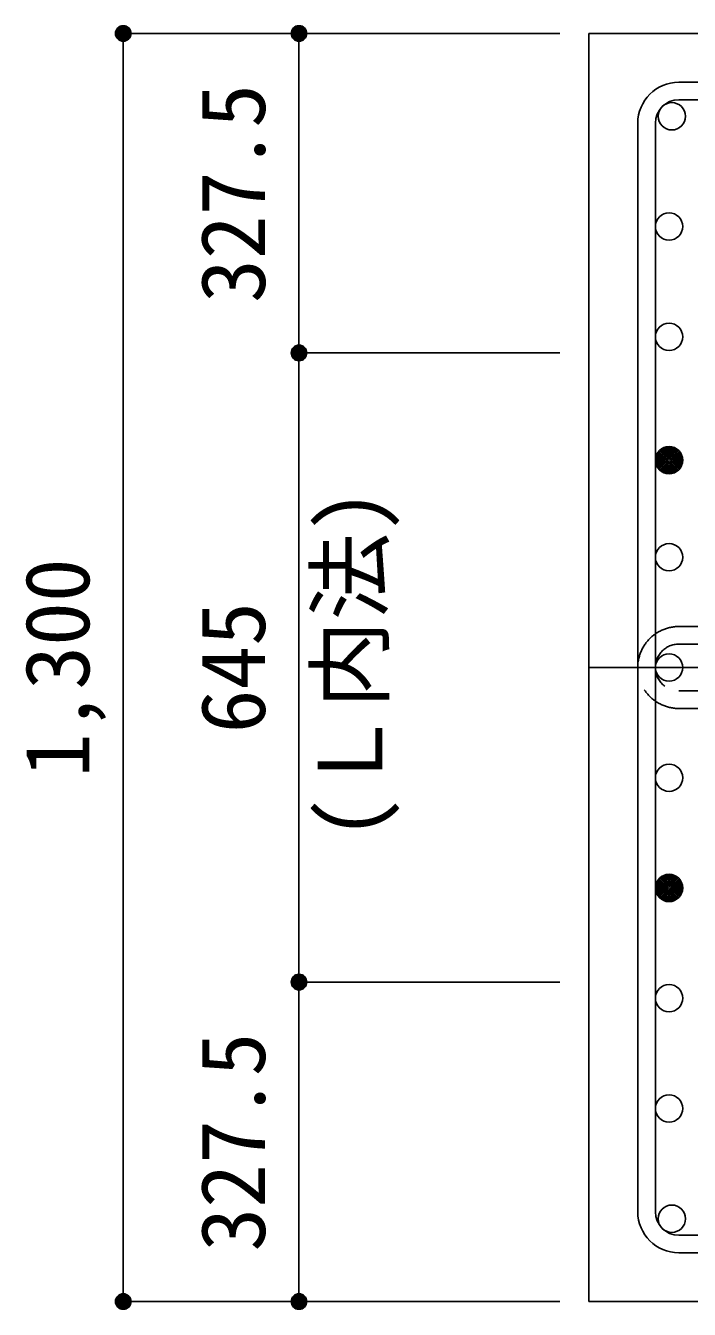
# Model space of a CAD drawing. Units: millimetres at full size, sheet at 1:30. Extents: x -5973 to 5954, y -4195 to 4201.
# Drawn here: x -675 to 5, y -2333 to -1017 of the extents above; entities that cross this region are included whole.
import ezdxf
from ezdxf.enums import TextEntityAlignment as Align

# ---------------------------------------------------------------- set-up
doc = ezdxf.new("R2010")
doc.units = ezdxf.units.MM
doc.header["$LTSCALE"] = 30
doc.header["$PDMODE"] = 32
doc.header["$PDSIZE"] = 15
doc.linetypes.add('CHAIN1', pattern=[8, 5, -1, 1, -1])
doc.linetypes.add('DASHED2', pattern=[3, 2, -1])
for name, color, linetype in [('0-1_躯体線', 2, 'Continuous'), ('0-3_立上り筋', 4, 'Continuous'), ('0-4_フープ筋', 7, 'Continuous'), ('0-7_文字', 4, 'Continuous'), ('0-C_中子', 7, 'DASHED2'), ('0-D_寸法', 4, 'Continuous')]:
    doc.layers.add(name, color=color, linetype=linetype)
doc.styles.add('ＭＳ ゴシック', font='')
doc.styles.get('ＭＳ ゴシック').set_extended_font_data('MS Gothic')

msp = doc.modelspace()

# ---------------------------------------------------------------- linework, layer by layer
at = {"layer": '0-1_躯体線'}
for p, q in [((1602.44, -1024.89), (-97.56, -1024.89)), ((-97.56, -1024.89), (-97.56, -2324.89)), ((-97.56, -2324.89), (270.94, -2324.89))]:
    msp.add_line(p, q, dxfattribs=at)
at = {"layer": '0-3_立上り筋', "color": 3}
for centre in [(-12.63, -1109.82), (-15.56, -1222.84), (-15.56, -1222.84), (-15.56, -1335.85), (-15.56, -1335.85), (-15.56, -1462.39), (-15.56, -1462.39), (-15.56, -1561.88), (-15.56, -1561.88), (-15.56, -1674.89), (-15.56, -1674.89), (-15.56, -1787.91), (-15.56, -1787.91), (-15.56, -1900.92), (-15.56, -1900.92), (-15.56, -2013.94), (-15.56, -2013.94), (-15.56, -2126.95), (-15.56, -2126.95), (-12.63, -2239.97), (-12.63, -2239.97)]:
    msp.add_circle(centre, 14, dxfattribs=at)
at = {"layer": '0-3_立上り筋'}
for centre, radius in [((-15.56, -1462.39), 14), ((-15.56, -1462.39), 12.6), ((-15.56, -1462.39), 11.2), ((-15.56, -1462.39), 9.8), ((-15.56, -1462.39), 8.4), ((-15.56, -1462.39), 7), ((-15.56, -1462.39), 5.6), ((-15.56, -1462.39), 4.2), ((-15.56, -1462.39), 2.8), ((-15.56, -1462.39), 1.4), ((-15.56, -1900.92), 14), ((-15.56, -1900.92), 12.6), ((-15.56, -1900.92), 11.2), ((-15.56, -1900.92), 9.8), ((-15.56, -1900.92), 8.4), ((-15.56, -1900.92), 7), ((-15.56, -1900.92), 5.6), ((-15.56, -1900.92), 4.2), ((-15.56, -1900.92), 2.8), ((-15.56, -1900.92), 1.4)]:
    msp.add_circle(centre, radius, dxfattribs=at)
at = {"layer": '0-4_フープ筋'}
for p, q in [((-5.56, -1074.89), (1110.44, -1074.89)), ((-5.56, -1092.89), (1110.44, -1092.89)), ((-47.56, -1116.89), (-47.56, -2232.89)), ((-29.56, -1116.89), (-29.56, -2232.89)), ((-5.56, -2256.89), (1110.44, -2256.89)), ((-5.56, -2274.89), (1110.44, -2274.89))]:
    msp.add_line(p, q, dxfattribs=at)
for centre, radius, start, end in [((-5.56, -1116.89), 42, 90, 180), ((-5.56, -1116.89), 24, 90, 180), ((-5.56, -2232.89), 42, 180, 270), ((-5.56, -2232.89), 24, 180, 270)]:
    msp.add_arc(centre, radius, start, end, dxfattribs=at)
at = {"layer": '0-C_中子'}
for p, q in [((-5.56, -1632.89), (58.44, -1632.89)), ((-5.56, -1650.89), (58.44, -1650.89)), ((1110.44, -1698.89), (-5.56, -1698.89)), ((1110.44, -1716.89), (-5.56, -1716.89))]:
    msp.add_line(p, q, dxfattribs=at)
for radius in [42, 24]:
    msp.add_arc((-5.56, -1674.89), radius, 90, 270, dxfattribs=at)
at = {"layer": '0-D_寸法'}
for p, q in [((-574.6, -1024.89), (-394.6, -1024.89)), ((-574.6, -1024.89), (-394.6, -1024.89)), ((-574.6, -1024.89), (-574.6, -2324.89)), ((-394.6, -1352.39), (-394.6, -1024.89)), ((-394.6, -1024.89), (-127.56, -1024.89)), ((-394.6, -1352.39), (-127.56, -1352.39)), ((-394.6, -1352.39), (-394.6, -1997.39)), ((-394.6, -1997.39), (-127.56, -1997.39)), ((-394.6, -1997.39), (-394.6, -2324.89)), ((-574.6, -2324.89), (-394.6, -2324.89)), ((-394.6, -2324.89), (-127.56, -2324.89)), ((-394.6, -2324.89), (-127.56, -2324.89))]:
    msp.add_line(p, q, dxfattribs=at)
at = {"layer": '0-D_寸法', "linetype": 'CHAIN1'}
msp.add_line((-97.56, -1674.89), (1202.44, -1674.89), dxfattribs=at)
at = {"layer": '0-D_寸法'}
for centre, radius in [((-574.6, -1024.89), 8), ((-574.6, -1024.89), 7.2), ((-574.6, -1024.89), 6.4), ((-574.6, -1024.89), 5.6), ((-574.6, -1024.89), 4.8), ((-574.6, -1024.89), 4), ((-574.6, -1024.89), 3.2), ((-574.6, -1024.89), 2.4), ((-574.6, -1024.89), 1.6), ((-574.6, -1024.89), 0.8), ((-394.6, -1024.89), 8), ((-394.6, -1024.89), 7.2), ((-394.6, -1024.89), 6.4), ((-394.6, -1024.89), 5.6), ((-394.6, -1024.89), 4.8), ((-394.6, -1024.89), 4), ((-394.6, -1024.89), 3.2), ((-394.6, -1024.89), 2.4), ((-394.6, -1024.89), 1.6), ((-394.6, -1024.89), 0.8), ((-394.6, -1352.39), 8), ((-394.6, -1352.39), 7.2), ((-394.6, -1352.39), 6.4), ((-394.6, -1352.39), 5.6), ((-394.6, -1352.39), 4.8), ((-394.6, -1352.39), 4), ((-394.6, -1352.39), 3.2), ((-394.6, -1352.39), 2.4), ((-394.6, -1352.39), 1.6), ((-394.6, -1352.39), 0.8), ((-394.6, -1997.39), 8), ((-394.6, -1997.39), 7.2), ((-394.6, -1997.39), 6.4), ((-394.6, -1997.39), 5.6), ((-394.6, -1997.39), 4.8), ((-394.6, -1997.39), 4), ((-394.6, -1997.39), 3.2), ((-394.6, -1997.39), 2.4), ((-394.6, -1997.39), 1.6), ((-394.6, -1997.39), 0.8), ((-574.6, -2324.89), 8), ((-574.6, -2324.89), 7.2), ((-574.6, -2324.89), 6.4), ((-574.6, -2324.89), 5.6), ((-574.6, -2324.89), 4.8), ((-574.6, -2324.89), 4), ((-574.6, -2324.89), 3.2), ((-574.6, -2324.89), 2.4), ((-574.6, -2324.89), 1.6), ((-574.6, -2324.89), 0.8), ((-394.6, -2324.89), 8), ((-394.6, -2324.89), 7.2), ((-394.6, -2324.89), 6.4), ((-394.6, -2324.89), 5.6), ((-394.6, -2324.89), 4.8), ((-394.6, -2324.89), 4), ((-394.6, -2324.89), 3.2), ((-394.6, -2324.89), 2.4), ((-394.6, -2324.89), 1.6), ((-394.6, -2324.89), 0.8)]:
    msp.add_circle(centre, radius, dxfattribs=at)
at = {"layer": '0-D_寸法', "color": 7}
for p in [(-574.6, -1024.89), (-394.6, -1024.89), (-394.6, -1024.89), (-394.6, -1352.39), (-394.6, -1352.39), (-394.6, -1997.39), (-394.6, -1997.39), (-574.6, -2324.89), (-394.6, -2324.89), (-394.6, -2324.89)]:
    msp.add_point(p, dxfattribs=at)

# ---------------------------------------------------------------- texts
at = {"layer": '0-7_文字', "style": 'ＭＳ ゴシック'}
msp.add_text('(Ｌ内法)', height=65.98, rotation=90, dxfattribs=at).set_placement((-289.55, -1851.49), align=Align.BOTTOM_LEFT)
at = {"layer": '0-D_寸法', "style": 'ＭＳ ゴシック'}
for s, p in [('327.5', (-409.6, -1301.14)), ('1,300', (-589.6, -1787.39)), ('645', (-409.6, -1742.39)), ('327.5', (-409.6, -2273.64))]:
    msp.add_text(s, height=65.98, rotation=90, dxfattribs=at).set_placement(p, align=Align.BOTTOM_LEFT)

doc.saveas('drawing.dxf')
